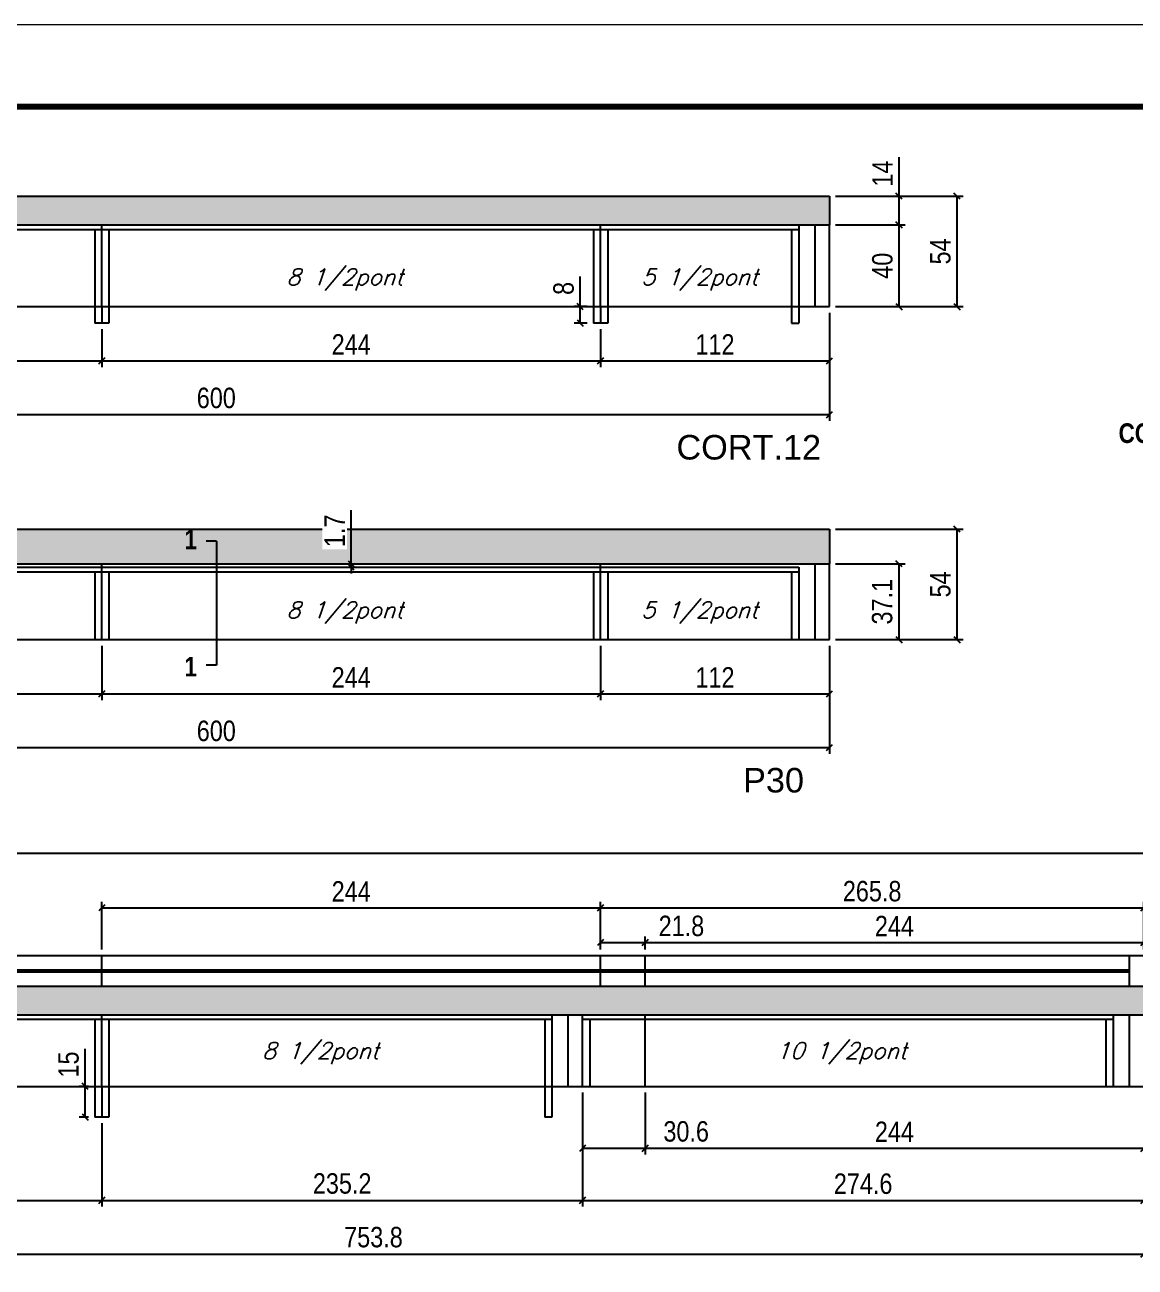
# Model space of a CAD drawing. Extents: x 0 to 6325, y 5574 to 19307.
# Drawn here: x 2247 to 2790, y 16354 to 16961 of the extents above; entities that cross this region are included whole.
import ezdxf

# ---------------------------------------------------------------- set-up
doc = ezdxf.new("R2010")
doc.units = 0
doc.linetypes.add('DASHED', pattern=[0.75, 0.5, -0.25])
for name, color, linetype in [('1', 1, 'Continuous'), ('5', 5, 'Continuous'), ('COTA', 241, 'Continuous'), ('detalhes', 4, 'Continuous'), ('NOMENCLATURA', 7, 'Continuous'), ('Painéis', 200, 'Continuous'), ('SARR_2.2x7', 40, 'Continuous'), ('SARR_3.5x7', 81, 'Continuous'), ('texto', 7, 'Continuous')]:
    doc.layers.add(name, color=color, linetype=linetype)
doc.layers.add('Folhas', color=255, linetype='Continuous', lineweight=9)
doc.layers.add('SARRAFO DE PRESSAO', color=251, linetype='DASHED', lineweight=9)
doc.styles.add('COTA TECNICA', font='techl___.ttf', dxfattribs={"height": 10})
doc.styles.add('Romans', font='romans.shx')
doc.styles.get("Standard").update_dxf_attribs({"font": 'arial.ttf'})
doc.styles.add('TECNICA', font='techb___.ttf', dxfattribs={"height": 10})
doc.dimstyles.new('PAINEL', dxfattribs={"dimtxt": 10, "dimasz": 3, "dimexe": 3, "dimexo": 3, "dimgap": 3, "dimtad": 1, "dimdec": 1, "dimzin": 12, "dimdsep": 46, "dimtxsty": 'COTA TECNICA', "dimblk1": 'OBLIQUE', "dimblk2": 'OBLIQUE', "dimsah": 1, "dimcen": 0.9, "dimclrd": 4, "dimclre": 4, "dimclrt": 240, "dimadec": 1, "dimazin": 3, "dimtfac": 1, "dimtdec": 1, "dimtmove": 0, "dimatfit": 3, "dimfxl": 1, "dimtolj": 1, "dimtzin": 12, "dimarcsym": 0})

# ---------------------------------------------------------------- blocks, each defined once
blk = doc.blocks.new('9999999999')
at = {"layer": 'Folhas'}
blk.add_lwpolyline([(98138.98, 34190.21), (99623.98, 34190.21), (99623.98, 35240.21), (98138.98, 35240.21)], close=True, dxfattribs=at)
at = {"layer": 'Folhas', "color": 30, "const_width": 3}
blk.add_lwpolyline([(98213.98, 34230.21), (99583.98, 34230.21), (99583.98, 35200.21), (98213.98, 35200.21)], close=True, dxfattribs=at)
blk = doc.blocks.new('_Oblique')
at = {"layer": '1', "color": 0, "lineweight": -2}
blk.add_line((-0.5, -0.5), (0.5, 0.5), dxfattribs=at)
blk = doc.blocks.new('*D3707')
at = {"layer": 'COTA', "color": 4, "linetype": 'ByBlock', "lineweight": -2, "transparency": 16777216}
for p, q in [((2040.49, 16820.6), (2040.49, 16794.06)), ((2284.49, 16812.6), (2284.49, 16794.06)), ((2040.49, 16797.06), (2284.49, 16797.06))]:
    blk.add_line(p, q, dxfattribs=at)
at = {"layer": 'Defpoints', "color": 0, "linetype": 'ByBlock', "transparency": 16777216}
for p in [(2040.49, 16823.6), (2284.49, 16815.6), (2284.49, 16797.06)]:
    blk.add_point(p, dxfattribs=at)
at = {"layer": 'COTA', "color": 4, "linetype": 'ByBlock', "lineweight": -2, "transparency": 16777216, "xscale": 3, "yscale": 3, "zscale": 3, "rotation": 180}
blk.add_blockref('_Oblique', (2040.49, 16797.06), dxfattribs=at)
at = {"layer": 'COTA', "color": 4, "linetype": 'ByBlock', "lineweight": -2, "transparency": 16777216, "xscale": 3, "yscale": 3, "zscale": 3}
blk.add_blockref('_Oblique', (2284.49, 16797.06), dxfattribs=at)
at = {"layer": 'COTA', "color": 240, "linetype": 'ByBlock', "transparency": 16777216, "insert": (2162.49, 16805.13), "char_height": 10, "attachment_point": 5, "style": 'COTA TECNICA'}
blk.add_mtext('\\A1;244', dxfattribs=at)
blk = doc.blocks.new('*D3708')
at = {"layer": 'COTA', "color": 4, "linetype": 'ByBlock', "lineweight": -2, "transparency": 16777216}
for p, q in [((2284.49, 16812.6), (2284.49, 16794.06)), ((2528.49, 16812.6), (2528.49, 16794.06)), ((2284.49, 16797.06), (2528.49, 16797.06))]:
    blk.add_line(p, q, dxfattribs=at)
at = {"layer": 'Defpoints', "color": 0, "linetype": 'ByBlock', "transparency": 16777216}
for p in [(2284.49, 16815.6), (2528.49, 16815.6), (2528.49, 16797.06)]:
    blk.add_point(p, dxfattribs=at)
at = {"layer": 'COTA', "color": 4, "linetype": 'ByBlock', "lineweight": -2, "transparency": 16777216, "xscale": 3, "yscale": 3, "zscale": 3, "rotation": 180}
blk.add_blockref('_Oblique', (2284.49, 16797.06), dxfattribs=at)
at = {"layer": 'COTA', "color": 4, "linetype": 'ByBlock', "lineweight": -2, "transparency": 16777216, "xscale": 3, "yscale": 3, "zscale": 3}
blk.add_blockref('_Oblique', (2528.49, 16797.06), dxfattribs=at)
at = {"layer": 'COTA', "color": 240, "linetype": 'ByBlock', "transparency": 16777216, "insert": (2406.49, 16805.13), "char_height": 10, "width": 210.731, "attachment_point": 5, "style": 'COTA TECNICA'}
blk.add_mtext('\\A1;244', dxfattribs=at)
blk = doc.blocks.new('*D3709')
at = {"layer": 'COTA', "color": 4, "linetype": 'ByBlock', "lineweight": -2, "transparency": 16777216}
for p, q in [((2040.49, 16820.6), (2040.49, 16767.8)), ((2640.49, 16820.6), (2640.49, 16767.8)), ((2040.49, 16770.8), (2640.49, 16770.8))]:
    blk.add_line(p, q, dxfattribs=at)
at = {"layer": 'Defpoints', "color": 0, "linetype": 'ByBlock', "transparency": 16777216}
for p in [(2040.49, 16823.6), (2640.49, 16823.6), (2640.49, 16770.8)]:
    blk.add_point(p, dxfattribs=at)
at = {"layer": 'COTA', "color": 4, "linetype": 'ByBlock', "lineweight": -2, "transparency": 16777216, "xscale": 3, "yscale": 3, "zscale": 3, "rotation": 180}
blk.add_blockref('_Oblique', (2040.49, 16770.8), dxfattribs=at)
at = {"layer": 'COTA', "color": 4, "linetype": 'ByBlock', "lineweight": -2, "transparency": 16777216, "xscale": 3, "yscale": 3, "zscale": 3}
blk.add_blockref('_Oblique', (2640.49, 16770.8), dxfattribs=at)
at = {"layer": 'COTA', "color": 240, "linetype": 'ByBlock', "transparency": 16777216, "insert": (2340.49, 16778.9), "char_height": 10, "attachment_point": 5, "style": 'COTA TECNICA'}
blk.add_mtext('\\A1;600', dxfattribs=at)
blk = doc.blocks.new('*D3710')
at = {"layer": 'COTA', "color": 4, "lineweight": -2, "transparency": 16777216}
for p, q in [((2640.49, 16820.6), (2640.49, 16794.06)), ((2528.49, 16812.6), (2528.49, 16794.06)), ((2528.49, 16797.06), (2640.49, 16797.06))]:
    blk.add_line(p, q, dxfattribs=at)
at = {"layer": 'Defpoints', "color": 0, "transparency": 16777216}
for p in [(2640.49, 16823.6), (2528.49, 16815.6), (2640.49, 16797.06)]:
    blk.add_point(p, dxfattribs=at)
at = {"layer": 'COTA', "color": 4, "lineweight": -2, "transparency": 16777216, "xscale": 3, "yscale": 3, "zscale": 3, "rotation": 180}
blk.add_blockref('_Oblique', (2528.49, 16797.06), dxfattribs=at)
at = {"layer": 'COTA', "color": 4, "lineweight": -2, "transparency": 16777216, "xscale": 3, "yscale": 3, "zscale": 3}
blk.add_blockref('_Oblique', (2640.49, 16797.06), dxfattribs=at)
at = {"layer": 'COTA', "color": 240, "transparency": 16777216, "insert": (2584.49, 16805.12), "char_height": 10, "attachment_point": 5, "style": 'COTA TECNICA'}
blk.add_mtext('\\A1;112', dxfattribs=at)
blk = doc.blocks.new('*D3711')
at = {"layer": 'COTA', "color": 4, "lineweight": -2, "transparency": 16777216}
for p, q in [((2643.49, 16863.6), (2677.54, 16863.6)), ((2674.54, 16823.6), (2674.54, 16863.6)), ((2643.49, 16823.6), (2677.54, 16823.6))]:
    blk.add_line(p, q, dxfattribs=at)
at = {"layer": 'Defpoints', "color": 0, "transparency": 16777216}
for p in [(2640.49, 16863.6), (2674.54, 16863.6), (2640.49, 16823.6)]:
    blk.add_point(p, dxfattribs=at)
at = {"layer": 'COTA', "color": 4, "lineweight": -2, "transparency": 16777216, "xscale": 3, "yscale": 3, "zscale": 3}
for p, rotation in [((2674.54, 16863.6), 90), ((2674.54, 16823.6), 270)]:
    blk.add_blockref('_Oblique', p, dxfattribs=dict(at, rotation=rotation))
at = {"layer": 'COTA', "color": 240, "transparency": 16777216, "insert": (2666.44, 16843.6), "char_height": 10, "attachment_point": 5, "rotation": 90, "style": 'COTA TECNICA'}
blk.add_mtext('\\A1;40', dxfattribs=at)
blk = doc.blocks.new('*D3712')
at = {"layer": 'COTA', "color": 4, "lineweight": -2, "transparency": 16777216}
for p, q in [((2674.54, 16877.6), (2674.54, 16896.71)), ((2643.49, 16877.6), (2677.54, 16877.6)), ((2674.54, 16863.6), (2674.54, 16877.6)), ((2643.49, 16863.6), (2677.54, 16863.6))]:
    blk.add_line(p, q, dxfattribs=at)
at = {"layer": 'Defpoints', "color": 0, "transparency": 16777216}
for p in [(2640.49, 16877.6), (2674.54, 16877.6), (2640.49, 16863.6)]:
    blk.add_point(p, dxfattribs=at)
at = {"layer": 'COTA', "color": 4, "lineweight": -2, "transparency": 16777216, "xscale": 3, "yscale": 3, "zscale": 3}
for p, rotation in [((2674.54, 16877.6), 90), ((2674.54, 16863.6), 270)]:
    blk.add_blockref('_Oblique', p, dxfattribs=dict(at, rotation=rotation))
at = {"layer": 'COTA', "color": 240, "transparency": 16777216, "insert": (2666.47, 16888.66), "char_height": 10, "attachment_point": 5, "rotation": 90, "style": 'COTA TECNICA'}
blk.add_mtext('\\A1;14', dxfattribs=at)
blk = doc.blocks.new('*D3068')
at = {"layer": 'COTA', "color": 4, "lineweight": -2, "transparency": 16777216}
for p, q in [((2643.49, 16877.6), (2705.92, 16877.6)), ((2702.92, 16823.6), (2702.92, 16877.6)), ((2643.49, 16823.6), (2705.92, 16823.6))]:
    blk.add_line(p, q, dxfattribs=at)
at = {"layer": 'Defpoints', "color": 0, "transparency": 16777216}
for p in [(2640.49, 16877.6), (2702.92, 16877.6), (2640.49, 16823.6)]:
    blk.add_point(p, dxfattribs=at)
at = {"layer": 'COTA', "color": 4, "lineweight": -2, "transparency": 16777216, "xscale": 3, "yscale": 3, "zscale": 3}
for p, rotation in [((2702.92, 16877.6), 90), ((2702.92, 16823.6), 270)]:
    blk.add_blockref('_Oblique', p, dxfattribs=dict(at, rotation=rotation))
at = {"layer": 'COTA', "color": 240, "transparency": 16777216, "insert": (2694.81, 16850.6), "char_height": 10, "attachment_point": 5, "rotation": 90, "style": 'COTA TECNICA'}
blk.add_mtext('\\A1;54', dxfattribs=at)
blk = doc.blocks.new('*D3069')
at = {"layer": 'COTA', "color": 4, "lineweight": -2, "transparency": 16777216}
for p, q in [((2518.53, 16823.6), (2518.53, 16838.42)), ((2521.99, 16823.6), (2515.53, 16823.6)), ((2518.53, 16815.6), (2518.53, 16823.6)), ((2521.99, 16815.6), (2515.53, 16815.6))]:
    blk.add_line(p, q, dxfattribs=at)
at = {"layer": 'Defpoints', "color": 0, "transparency": 16777216}
for p in [(2518.53, 16823.6), (2524.99, 16823.6), (2524.99, 16815.6)]:
    blk.add_point(p, dxfattribs=at)
at = {"layer": 'COTA', "color": 4, "lineweight": -2, "transparency": 16777216, "xscale": 3, "yscale": 3, "zscale": 3}
for p, rotation in [((2518.53, 16823.6), 90), ((2518.53, 16815.6), 270)]:
    blk.add_blockref('_Oblique', p, dxfattribs=dict(at, rotation=rotation))
at = {"layer": 'COTA', "color": 240, "transparency": 16777216, "insert": (2510.44, 16832.51), "char_height": 10, "attachment_point": 5, "rotation": 90, "style": 'COTA TECNICA'}
blk.add_mtext('\\A1;8', dxfattribs=at)
blk = doc.blocks.new('*D3070')
at = {"layer": 'COTA', "color": 4, "linetype": 'ByBlock', "lineweight": -2, "transparency": 16777216}
for p, q in [((2040.49, 16657.75), (2040.49, 16631.21)), ((2284.49, 16657.75), (2284.49, 16631.21)), ((2040.49, 16634.21), (2284.49, 16634.21))]:
    blk.add_line(p, q, dxfattribs=at)
at = {"layer": 'Defpoints', "color": 0, "linetype": 'ByBlock', "transparency": 16777216}
for p in [(2040.49, 16660.75), (2284.49, 16660.75), (2284.49, 16634.21)]:
    blk.add_point(p, dxfattribs=at)
at = {"layer": 'COTA', "color": 4, "linetype": 'ByBlock', "lineweight": -2, "transparency": 16777216, "xscale": 3, "yscale": 3, "zscale": 3, "rotation": 180}
blk.add_blockref('_Oblique', (2040.49, 16634.21), dxfattribs=at)
at = {"layer": 'COTA', "color": 4, "linetype": 'ByBlock', "lineweight": -2, "transparency": 16777216, "xscale": 3, "yscale": 3, "zscale": 3}
blk.add_blockref('_Oblique', (2284.49, 16634.21), dxfattribs=at)
at = {"layer": 'COTA', "color": 240, "linetype": 'ByBlock', "transparency": 16777216, "insert": (2162.49, 16642.28), "char_height": 10, "attachment_point": 5, "style": 'COTA TECNICA'}
blk.add_mtext('\\A1;244', dxfattribs=at)
blk = doc.blocks.new('*D3071')
at = {"layer": 'COTA', "color": 4, "linetype": 'ByBlock', "lineweight": -2, "transparency": 16777216}
for p, q in [((2284.49, 16657.75), (2284.49, 16631.21)), ((2528.49, 16657.75), (2528.49, 16631.21)), ((2284.49, 16634.21), (2528.49, 16634.21))]:
    blk.add_line(p, q, dxfattribs=at)
at = {"layer": 'Defpoints', "color": 0, "linetype": 'ByBlock', "transparency": 16777216}
for p in [(2284.49, 16660.75), (2528.49, 16660.75), (2528.49, 16634.21)]:
    blk.add_point(p, dxfattribs=at)
at = {"layer": 'COTA', "color": 4, "linetype": 'ByBlock', "lineweight": -2, "transparency": 16777216, "xscale": 3, "yscale": 3, "zscale": 3, "rotation": 180}
blk.add_blockref('_Oblique', (2284.49, 16634.21), dxfattribs=at)
at = {"layer": 'COTA', "color": 4, "linetype": 'ByBlock', "lineweight": -2, "transparency": 16777216, "xscale": 3, "yscale": 3, "zscale": 3}
blk.add_blockref('_Oblique', (2528.49, 16634.21), dxfattribs=at)
at = {"layer": 'COTA', "color": 240, "linetype": 'ByBlock', "transparency": 16777216, "insert": (2406.49, 16642.28), "char_height": 10, "width": 210.731, "attachment_point": 5, "style": 'COTA TECNICA'}
blk.add_mtext('\\A1;244', dxfattribs=at)
blk = doc.blocks.new('*D3072')
at = {"layer": 'COTA', "color": 4, "linetype": 'ByBlock', "lineweight": -2, "transparency": 16777216}
for p, q in [((2040.49, 16657.75), (2040.49, 16604.95)), ((2640.49, 16657.75), (2640.49, 16604.95)), ((2040.49, 16607.95), (2640.49, 16607.95))]:
    blk.add_line(p, q, dxfattribs=at)
at = {"layer": 'Defpoints', "color": 0, "linetype": 'ByBlock', "transparency": 16777216}
for p in [(2040.49, 16660.75), (2640.49, 16660.75), (2640.49, 16607.95)]:
    blk.add_point(p, dxfattribs=at)
at = {"layer": 'COTA', "color": 4, "linetype": 'ByBlock', "lineweight": -2, "transparency": 16777216, "xscale": 3, "yscale": 3, "zscale": 3, "rotation": 180}
blk.add_blockref('_Oblique', (2040.49, 16607.95), dxfattribs=at)
at = {"layer": 'COTA', "color": 4, "linetype": 'ByBlock', "lineweight": -2, "transparency": 16777216, "xscale": 3, "yscale": 3, "zscale": 3}
blk.add_blockref('_Oblique', (2640.49, 16607.95), dxfattribs=at)
at = {"layer": 'COTA', "color": 240, "linetype": 'ByBlock', "transparency": 16777216, "insert": (2340.49, 16616.05), "char_height": 10, "attachment_point": 5, "style": 'COTA TECNICA'}
blk.add_mtext('\\A1;600', dxfattribs=at)
blk = doc.blocks.new('*D3073')
at = {"layer": 'COTA', "color": 4, "lineweight": -2, "transparency": 16777216}
for p, q in [((2528.49, 16657.75), (2528.49, 16631.21)), ((2640.49, 16657.75), (2640.49, 16631.21)), ((2528.49, 16634.21), (2640.49, 16634.21))]:
    blk.add_line(p, q, dxfattribs=at)
at = {"layer": 'Defpoints', "color": 0, "transparency": 16777216}
for p in [(2528.49, 16660.75), (2640.49, 16660.75), (2640.49, 16634.21)]:
    blk.add_point(p, dxfattribs=at)
at = {"layer": 'COTA', "color": 4, "lineweight": -2, "transparency": 16777216, "xscale": 3, "yscale": 3, "zscale": 3, "rotation": 180}
blk.add_blockref('_Oblique', (2528.49, 16634.21), dxfattribs=at)
at = {"layer": 'COTA', "color": 4, "lineweight": -2, "transparency": 16777216, "xscale": 3, "yscale": 3, "zscale": 3}
blk.add_blockref('_Oblique', (2640.49, 16634.21), dxfattribs=at)
at = {"layer": 'COTA', "color": 240, "transparency": 16777216, "insert": (2584.49, 16642.27), "char_height": 10, "attachment_point": 5, "style": 'COTA TECNICA'}
blk.add_mtext('\\A1;112', dxfattribs=at)
blk = doc.blocks.new('*D3074')
at = {"layer": 'COTA', "color": 4, "lineweight": -2, "transparency": 16777216}
for p, q in [((2643.49, 16697.85), (2677.54, 16697.85)), ((2674.54, 16660.75), (2674.54, 16697.85)), ((2643.49, 16660.75), (2677.54, 16660.75))]:
    blk.add_line(p, q, dxfattribs=at)
at = {"layer": 'Defpoints', "color": 0, "transparency": 16777216}
for p in [(2640.49, 16697.85), (2674.54, 16697.85), (2640.49, 16660.75)]:
    blk.add_point(p, dxfattribs=at)
at = {"layer": 'COTA', "color": 4, "lineweight": -2, "transparency": 16777216, "xscale": 3, "yscale": 3, "zscale": 3}
for p, rotation in [((2674.54, 16697.85), 90), ((2674.54, 16660.75), 270)]:
    blk.add_blockref('_Oblique', p, dxfattribs=dict(at, rotation=rotation))
at = {"layer": 'COTA', "color": 240, "transparency": 16777216, "insert": (2666.32, 16679.3), "char_height": 10, "attachment_point": 5, "rotation": 90, "style": 'COTA TECNICA'}
blk.add_mtext('\\A1;37.1', dxfattribs=at)
blk = doc.blocks.new('*D3075')
at = {"layer": 'COTA', "color": 4, "lineweight": -2, "transparency": 16777216}
for p, q in [((2643.49, 16714.75), (2705.92, 16714.75)), ((2702.92, 16660.75), (2702.92, 16714.75)), ((2643.49, 16660.75), (2705.92, 16660.75))]:
    blk.add_line(p, q, dxfattribs=at)
at = {"layer": 'Defpoints', "color": 0, "transparency": 16777216}
for p in [(2640.49, 16714.75), (2702.92, 16714.75), (2640.49, 16660.75)]:
    blk.add_point(p, dxfattribs=at)
at = {"layer": 'COTA', "color": 4, "lineweight": -2, "transparency": 16777216, "xscale": 3, "yscale": 3, "zscale": 3}
for p, rotation in [((2702.92, 16714.75), 90), ((2702.92, 16660.75), 270)]:
    blk.add_blockref('_Oblique', p, dxfattribs=dict(at, rotation=rotation))
at = {"layer": 'COTA', "color": 240, "transparency": 16777216, "insert": (2694.81, 16687.75), "char_height": 10, "attachment_point": 5, "rotation": 90, "style": 'COTA TECNICA'}
blk.add_mtext('\\A1;54', dxfattribs=at)
blk = doc.blocks.new('*D4237')
at = {"layer": 'COTA', "color": 4, "lineweight": -2, "transparency": 16777216}
for p, q in [((2406.49, 16697.85), (2406.49, 16724.04)), ((2406.49, 16696.15), (2406.49, 16697.85)), ((2406.49, 16696.15), (2406.49, 16693.15))]:
    blk.add_line(p, q, dxfattribs=at)
at = {"layer": 'Defpoints', "color": 0, "transparency": 16777216}
for p in [(2406.49, 16697.85), (2406.49, 16697.85), (2406.49, 16696.15)]:
    blk.add_point(p, dxfattribs=at)
at = {"layer": 'COTA', "color": 4, "lineweight": -2, "transparency": 16777216, "xscale": 3, "yscale": 3, "zscale": 3}
for p, rotation in [((2406.49, 16697.85), 270), ((2406.49, 16696.15), 90)]:
    blk.add_blockref('_Oblique', p, dxfattribs=dict(at, rotation=rotation))
at = {"layer": 'COTA', "color": 240, "transparency": 16777216, "insert": (2398.42, 16713.95), "char_height": 10, "attachment_point": 5, "rotation": 90, "style": 'COTA TECNICA', "bg_fill": 3, "box_fill_scale": 1.1, "bg_fill_color": 256, "bg_fill_true_color": 13158600, "bg_fill_transparency": 0}
blk.add_mtext('\\A1;1.7', dxfattribs=at)
blk = doc.blocks.new('*D3066')
at = {"layer": 'COTA', "color": 4, "linetype": 'ByBlock', "lineweight": -2, "transparency": 16777216}
for p, q in [((2040.49, 16439.25), (2040.49, 16383.49)), ((2284.49, 16424.25), (2284.49, 16383.49)), ((2040.49, 16386.49), (2284.49, 16386.49))]:
    blk.add_line(p, q, dxfattribs=at)
at = {"layer": 'Defpoints', "color": 0, "linetype": 'ByBlock', "transparency": 16777216}
for p in [(2040.49, 16442.25), (2284.49, 16427.25), (2284.49, 16386.49)]:
    blk.add_point(p, dxfattribs=at)
at = {"layer": 'COTA', "color": 4, "linetype": 'ByBlock', "lineweight": -2, "transparency": 16777216, "xscale": 3, "yscale": 3, "zscale": 3, "rotation": 180}
blk.add_blockref('_Oblique', (2040.49, 16386.49), dxfattribs=at)
at = {"layer": 'COTA', "color": 4, "linetype": 'ByBlock', "lineweight": -2, "transparency": 16777216, "xscale": 3, "yscale": 3, "zscale": 3}
blk.add_blockref('_Oblique', (2284.49, 16386.49), dxfattribs=at)
at = {"layer": 'COTA', "color": 240, "linetype": 'ByBlock', "transparency": 16777216, "insert": (2162.49, 16394.56), "char_height": 10, "attachment_point": 5, "style": 'COTA TECNICA'}
blk.add_mtext('\\A1;244', dxfattribs=at)
blk = doc.blocks.new('*D3067')
at = {"layer": 'COTA', "color": 4, "linetype": 'ByBlock', "lineweight": -2, "transparency": 16777216}
for p, q in [((2519.69, 16439.25), (2519.69, 16383.49)), ((2284.49, 16424.25), (2284.49, 16383.49)), ((2284.49, 16386.49), (2519.69, 16386.49))]:
    blk.add_line(p, q, dxfattribs=at)
at = {"layer": 'Defpoints', "color": 0, "linetype": 'ByBlock', "transparency": 16777216}
for p in [(2519.69, 16442.25), (2284.49, 16427.25), (2519.69, 16386.49)]:
    blk.add_point(p, dxfattribs=at)
at = {"layer": 'COTA', "color": 4, "linetype": 'ByBlock', "lineweight": -2, "transparency": 16777216, "xscale": 3, "yscale": 3, "zscale": 3, "rotation": 180}
blk.add_blockref('_Oblique', (2284.49, 16386.49), dxfattribs=at)
at = {"layer": 'COTA', "color": 4, "linetype": 'ByBlock', "lineweight": -2, "transparency": 16777216, "xscale": 3, "yscale": 3, "zscale": 3}
blk.add_blockref('_Oblique', (2519.69, 16386.49), dxfattribs=at)
at = {"layer": 'COTA', "color": 240, "linetype": 'ByBlock', "transparency": 16777216, "insert": (2402.09, 16394.71), "char_height": 10, "width": 210.731, "attachment_point": 5, "style": 'COTA TECNICA'}
blk.add_mtext('\\A1;235.2', dxfattribs=at)
blk = doc.blocks.new('*D4239')
at = {"layer": 'COTA', "color": 4, "linetype": 'ByBlock', "lineweight": -2, "transparency": 16777216}
for p, q in [((2040.49, 16439.25), (2040.49, 16357.23)), ((2794.29, 16439.25), (2794.29, 16357.23)), ((2040.49, 16360.23), (2794.29, 16360.23))]:
    blk.add_line(p, q, dxfattribs=at)
at = {"layer": 'Defpoints', "color": 0, "linetype": 'ByBlock', "transparency": 16777216}
for p in [(2040.49, 16442.25), (2794.29, 16442.25), (2794.29, 16360.23)]:
    blk.add_point(p, dxfattribs=at)
at = {"layer": 'COTA', "color": 4, "linetype": 'ByBlock', "lineweight": -2, "transparency": 16777216, "xscale": 3, "yscale": 3, "zscale": 3, "rotation": 180}
blk.add_blockref('_Oblique', (2040.49, 16360.23), dxfattribs=at)
at = {"layer": 'COTA', "color": 4, "linetype": 'ByBlock', "lineweight": -2, "transparency": 16777216, "xscale": 3, "yscale": 3, "zscale": 3}
blk.add_blockref('_Oblique', (2794.29, 16360.23), dxfattribs=at)
at = {"layer": 'COTA', "color": 240, "linetype": 'ByBlock', "transparency": 16777216, "insert": (2417.39, 16368.47), "char_height": 10, "attachment_point": 5, "style": 'COTA TECNICA'}
blk.add_mtext('\\A1;753.8', dxfattribs=at)
blk = doc.blocks.new('*D4233')
at = {"layer": 'COTA', "color": 4, "lineweight": -2, "transparency": 16777216}
for p, q in [((2519.69, 16439.25), (2519.69, 16383.49)), ((2794.29, 16439.25), (2794.29, 16383.49)), ((2519.69, 16386.49), (2794.29, 16386.49))]:
    blk.add_line(p, q, dxfattribs=at)
at = {"layer": 'Defpoints', "color": 0, "transparency": 16777216}
for p in [(2519.69, 16442.25), (2794.29, 16442.25), (2794.29, 16386.49)]:
    blk.add_point(p, dxfattribs=at)
at = {"layer": 'COTA', "color": 4, "lineweight": -2, "transparency": 16777216, "xscale": 3, "yscale": 3, "zscale": 3, "rotation": 180}
blk.add_blockref('_Oblique', (2519.69, 16386.49), dxfattribs=at)
at = {"layer": 'COTA', "color": 4, "lineweight": -2, "transparency": 16777216, "xscale": 3, "yscale": 3, "zscale": 3}
blk.add_blockref('_Oblique', (2794.29, 16386.49), dxfattribs=at)
at = {"layer": 'COTA', "color": 240, "transparency": 16777216, "insert": (2656.99, 16394.59), "char_height": 10, "attachment_point": 5, "style": 'COTA TECNICA'}
blk.add_mtext('\\A1;274.6', dxfattribs=at)
blk = doc.blocks.new('*D4234')
at = {"layer": 'COTA', "color": 4, "lineweight": -2, "transparency": 16777216}
for p, q in [((2519.69, 16439.25), (2519.69, 16408.95)), ((2550.29, 16439.25), (2550.29, 16408.95)), ((2519.69, 16411.95), (2550.29, 16411.95)), ((2550.29, 16411.95), (2587.52, 16411.95))]:
    blk.add_line(p, q, dxfattribs=at)
at = {"layer": 'Defpoints', "color": 0, "transparency": 16777216}
for p in [(2519.69, 16442.25), (2550.29, 16442.25), (2550.29, 16411.95)]:
    blk.add_point(p, dxfattribs=at)
at = {"layer": 'COTA', "color": 4, "lineweight": -2, "transparency": 16777216, "xscale": 3, "yscale": 3, "zscale": 3, "rotation": 180}
blk.add_blockref('_Oblique', (2519.69, 16411.95), dxfattribs=at)
at = {"layer": 'COTA', "color": 4, "lineweight": -2, "transparency": 16777216, "xscale": 3, "yscale": 3, "zscale": 3}
blk.add_blockref('_Oblique', (2550.29, 16411.95), dxfattribs=at)
at = {"layer": 'COTA', "color": 240, "transparency": 16777216, "insert": (2570.4, 16420.17), "char_height": 10, "attachment_point": 5, "style": 'COTA TECNICA'}
blk.add_mtext('\\A1;30.6', dxfattribs=at)
blk = doc.blocks.new('*D4235')
at = {"layer": 'COTA', "color": 4, "lineweight": -2, "transparency": 16777216}
for p, q in [((2550.29, 16439.25), (2550.29, 16408.95)), ((2794.29, 16439.25), (2794.29, 16408.95)), ((2550.29, 16411.95), (2794.29, 16411.95))]:
    blk.add_line(p, q, dxfattribs=at)
at = {"layer": 'Defpoints', "color": 0, "transparency": 16777216}
for p in [(2550.29, 16442.25), (2794.29, 16442.25), (2794.29, 16411.95)]:
    blk.add_point(p, dxfattribs=at)
at = {"layer": 'COTA', "color": 4, "lineweight": -2, "transparency": 16777216, "xscale": 3, "yscale": 3, "zscale": 3, "rotation": 180}
blk.add_blockref('_Oblique', (2550.29, 16411.95), dxfattribs=at)
at = {"layer": 'COTA', "color": 4, "lineweight": -2, "transparency": 16777216, "xscale": 3, "yscale": 3, "zscale": 3}
blk.add_blockref('_Oblique', (2794.29, 16411.95), dxfattribs=at)
at = {"layer": 'COTA', "color": 240, "transparency": 16777216, "insert": (2672.29, 16420.03), "char_height": 10, "attachment_point": 5, "style": 'COTA TECNICA'}
blk.add_mtext('\\A1;244', dxfattribs=at)
blk = doc.blocks.new('*D4240')
at = {"layer": 'COTA', "color": 4, "lineweight": -2, "transparency": 16777216}
for p, q in [((2284.49, 16509.25), (2284.49, 16532.53)), ((2528.49, 16509.25), (2528.49, 16532.53)), ((2284.49, 16529.53), (2528.49, 16529.53))]:
    blk.add_line(p, q, dxfattribs=at)
at = {"layer": 'Defpoints', "color": 0, "transparency": 16777216}
for p in [(2528.49, 16529.53), (2284.49, 16506.25), (2528.49, 16506.25)]:
    blk.add_point(p, dxfattribs=at)
at = {"layer": 'COTA', "color": 4, "lineweight": -2, "transparency": 16777216, "xscale": 3, "yscale": 3, "zscale": 3, "rotation": 180}
blk.add_blockref('_Oblique', (2284.49, 16529.53), dxfattribs=at)
at = {"layer": 'COTA', "color": 4, "lineweight": -2, "transparency": 16777216, "xscale": 3, "yscale": 3, "zscale": 3}
blk.add_blockref('_Oblique', (2528.49, 16529.53), dxfattribs=at)
at = {"layer": 'COTA', "color": 240, "transparency": 16777216, "insert": (2406.49, 16537.6), "char_height": 10, "attachment_point": 5, "style": 'COTA TECNICA'}
blk.add_mtext('\\A1;244', dxfattribs=at)
blk = doc.blocks.new('*D4241')
at = {"layer": 'COTA', "color": 4, "lineweight": -2, "transparency": 16777216}
for p, q in [((2528.49, 16509.25), (2528.49, 16532.53)), ((2794.29, 16509.25), (2794.29, 16532.53)), ((2528.49, 16529.53), (2794.29, 16529.53))]:
    blk.add_line(p, q, dxfattribs=at)
at = {"layer": 'Defpoints', "color": 0, "transparency": 16777216}
for p in [(2794.29, 16529.53), (2528.49, 16506.25), (2794.29, 16506.25)]:
    blk.add_point(p, dxfattribs=at)
at = {"layer": 'COTA', "color": 4, "lineweight": -2, "transparency": 16777216, "xscale": 3, "yscale": 3, "zscale": 3, "rotation": 180}
blk.add_blockref('_Oblique', (2528.49, 16529.53), dxfattribs=at)
at = {"layer": 'COTA', "color": 4, "lineweight": -2, "transparency": 16777216, "xscale": 3, "yscale": 3, "zscale": 3}
blk.add_blockref('_Oblique', (2794.29, 16529.53), dxfattribs=at)
at = {"layer": 'COTA', "color": 240, "transparency": 16777216, "insert": (2661.39, 16537.66), "char_height": 10, "attachment_point": 5, "style": 'COTA TECNICA'}
blk.add_mtext('\\A1;265.8', dxfattribs=at)
blk = doc.blocks.new('*D4242')
at = {"layer": 'COTA', "color": 4, "lineweight": -2, "transparency": 16777216}
for p, q in [((2528.49, 16509.25), (2528.49, 16515.57)), ((2550.29, 16509.25), (2550.29, 16515.57)), ((2528.49, 16512.57), (2550.29, 16512.57)), ((2550.29, 16512.57), (2582.86, 16512.57))]:
    blk.add_line(p, q, dxfattribs=at)
at = {"layer": 'Defpoints', "color": 0, "transparency": 16777216}
for p in [(2550.29, 16512.57), (2528.49, 16506.25), (2550.29, 16506.25)]:
    blk.add_point(p, dxfattribs=at)
at = {"layer": 'COTA', "color": 4, "lineweight": -2, "transparency": 16777216, "xscale": 3, "yscale": 3, "zscale": 3, "rotation": 180}
blk.add_blockref('_Oblique', (2528.49, 16512.57), dxfattribs=at)
at = {"layer": 'COTA', "color": 4, "lineweight": -2, "transparency": 16777216, "xscale": 3, "yscale": 3, "zscale": 3}
blk.add_blockref('_Oblique', (2550.29, 16512.57), dxfattribs=at)
at = {"layer": 'COTA', "color": 240, "transparency": 16777216, "insert": (2568.07, 16520.67), "char_height": 10, "attachment_point": 5, "style": 'COTA TECNICA'}
blk.add_mtext('\\A1;21.8', dxfattribs=at)
blk = doc.blocks.new('*D4243')
at = {"layer": 'COTA', "color": 4, "lineweight": -2, "transparency": 16777216}
for p, q in [((2550.29, 16509.25), (2550.29, 16515.57)), ((2794.29, 16509.25), (2794.29, 16515.57)), ((2550.29, 16512.57), (2794.29, 16512.57))]:
    blk.add_line(p, q, dxfattribs=at)
at = {"layer": 'Defpoints', "color": 0, "transparency": 16777216}
for p in [(2794.29, 16512.57), (2550.29, 16506.25), (2794.29, 16506.25)]:
    blk.add_point(p, dxfattribs=at)
at = {"layer": 'COTA', "color": 4, "lineweight": -2, "transparency": 16777216, "xscale": 3, "yscale": 3, "zscale": 3, "rotation": 180}
blk.add_blockref('_Oblique', (2550.29, 16512.57), dxfattribs=at)
at = {"layer": 'COTA', "color": 4, "lineweight": -2, "transparency": 16777216, "xscale": 3, "yscale": 3, "zscale": 3}
blk.add_blockref('_Oblique', (2794.29, 16512.57), dxfattribs=at)
at = {"layer": 'COTA', "color": 240, "transparency": 16777216, "insert": (2672.29, 16520.65), "char_height": 10, "attachment_point": 5, "style": 'COTA TECNICA'}
blk.add_mtext('\\A1;244', dxfattribs=at)
blk = doc.blocks.new('*D4558')
at = {"layer": 'COTA', "color": 4, "lineweight": -2, "transparency": 16777216}
for p, q in [((2276.33, 16442.25), (2276.33, 16460.63)), ((2277.99, 16442.25), (2273.33, 16442.25)), ((2276.33, 16427.25), (2276.33, 16442.25)), ((2277.99, 16427.25), (2273.33, 16427.25))]:
    blk.add_line(p, q, dxfattribs=at)
at = {"layer": 'Defpoints', "color": 0, "transparency": 16777216}
for p in [(2276.33, 16442.25), (2280.99, 16442.25), (2280.99, 16427.25)]:
    blk.add_point(p, dxfattribs=at)
at = {"layer": 'COTA', "color": 4, "lineweight": -2, "transparency": 16777216, "xscale": 3, "yscale": 3, "zscale": 3}
for p, rotation in [((2276.33, 16442.25), 90), ((2276.33, 16427.25), 270)]:
    blk.add_blockref('_Oblique', p, dxfattribs=dict(at, rotation=rotation))
at = {"layer": 'COTA', "color": 240, "transparency": 16777216, "insert": (2268.22, 16452.94), "char_height": 10, "attachment_point": 5, "rotation": 90, "style": 'COTA TECNICA'}
blk.add_mtext('\\A1;15', dxfattribs=at)

msp = doc.modelspace()

# ---------------------------------------------------------------- hatches: boundary and pattern name
at = {"layer": 'COTA'}
h = msp.add_hatch(dxfattribs=at)
h.set_pattern_fill('AR-CONC', color=241, scale=0.03)
h.set_pattern_definition([(50, (-1585, 1148.575), (5.4655401, -0.4781726), [0.5715, -6.2865]), (355, (-1585, 1148.575), (-1.0573026, 5.7317054), [0.4572, -5.0292175]), (100.451445, (-1584.5445, 1148.535), (4.4082374, 5.2535326), [0.4857003, -5.3427073]), (46.1842, (-1585, 1150.099), (8.1323712, -1.2612698), [0.85725, -9.42975]), (96.63556, (-1584.322, 1149.994), (7.122124, 7.4227837), [0.7285507, -8.0140682]), (351.18415, (-1585, 1150.099), (7.122124, 7.4227837), [0.685799, -7.543792]), (21, (-1584.238, 1149.718), (4.5484317, -3.067956), [0.5715, -6.2865]), (326, (-1584.238, 1149.718), (1.8540609, 5.525639), [0.4572, -5.0292]), (71.451445, (-1583.859, 1149.4624), (6.4024926, 2.457683), [0.4857003, -5.3426981]), (37.5, (-1585, 1148.5751), (0.0926581, 2.53665117), [0, -4.96824, 0, -5.1054, 0, -5.04825]), (7.5, (-1585, 1148.575), (2.00458988, 3.00541724), [0, -2.91084, 0, -4.85394, 0, -1.92405]), (327.5, (-1586.6993, 1148.5751), (4.06771786, -0.17186232), [0, -1.905, 0, -5.9436, 0, -7.8867]), (317.5, (-1587.4613, 1148.575), (4.44387544, 0.7627947), [0, -2.4765, 0, -3.94716, 0, -5.6007])])
h.paths.add_polyline_path([(2640.49, 16863.6), (2640.49, 16877.6), (2040.49, 16877.6), (2040.49, 16863.6)])
h = msp.add_hatch(dxfattribs=at)
h.set_pattern_fill('AR-CONC', color=241, scale=0.03)
h.set_pattern_definition([(50, (-1585, 983.825), (5.4655401, -0.4781726), [0.5715, -6.2865]), (355, (-1585, 983.825), (-1.0573026, 5.7317054), [0.4572, -5.0292175]), (100.451445, (-1584.5445, 983.7854), (4.4082374, 5.2535326), [0.4857003, -5.3427073]), (46.1842, (-1585, 985.349), (8.1323712, -1.2612698), [0.85725, -9.42975]), (96.63556, (-1584.322, 985.244), (7.122124, 7.4227837), [0.7285507, -8.0140682]), (351.18415, (-1585, 985.349), (7.122124, 7.4227837), [0.685799, -7.543792]), (21, (-1584.238, 984.968), (4.5484317, -3.067956), [0.5715, -6.2865]), (326, (-1584.238, 984.968), (1.8540609, 5.525639), [0.4572, -5.0292]), (71.451445, (-1583.859, 984.7125), (6.4024926, 2.457683), [0.4857003, -5.3426981]), (37.5, (-1585, 983.8252), (0.0926581, 2.53665117), [0, -4.96824, 0, -5.1054, 0, -5.04825]), (7.5, (-1585, 983.8252), (2.00458988, 3.00541724), [0, -2.91084, 0, -4.85394, 0, -1.92405]), (327.5, (-1586.6993, 983.8252), (4.06771786, -0.17186232), [0, -1.905, 0, -5.9436, 0, -7.8867]), (317.5, (-1587.4613, 983.8252), (4.44387544, 0.7627947), [0, -2.4765, 0, -3.94716, 0, -5.6007])])
h.paths.add_polyline_path([(2640.49, 16697.85), (2640.49, 16714.75), (2040.49, 16714.75), (2040.49, 16697.85)])
h = msp.add_hatch(dxfattribs=at)
h.set_pattern_fill('AR-CONC', color=241, scale=0.03)
h.set_pattern_definition([(50, (-1616.669, 775.08), (5.4655401, -0.4781726), [0.5715, -6.2865]), (355, (-1616.669, 775.08), (-1.0573026, 5.7317054), [0.4572, -5.0292175]), (100.451445, (-1616.2135, 775.04), (4.4082374, 5.2535326), [0.4857003, -5.3427073]), (46.1842, (-1616.669, 776.604), (8.1323712, -1.2612698), [0.85725, -9.42975]), (96.63556, (-1615.991, 776.499), (7.122124, 7.4227837), [0.7285507, -8.0140682]), (351.18415, (-1616.669, 776.604), (7.122124, 7.4227837), [0.685799, -7.543792]), (21, (-1615.907, 776.223), (4.5484317, -3.067956), [0.5715, -6.2865]), (326, (-1615.907, 776.223), (1.8540609, 5.525639), [0.4572, -5.0292]), (71.451445, (-1615.528, 775.9673), (6.4024926, 2.457683), [0.4857003, -5.3426981]), (37.5, (-1616.669, 775.08), (0.0926581, 2.53665117), [0, -4.96824, 0, -5.1054, 0, -5.04825]), (7.5, (-1616.669, 775.08), (2.00458988, 3.00541724), [0, -2.91084, 0, -4.85394, 0, -1.92405]), (327.5, (-1618.3682, 775.08), (4.06771786, -0.17186232), [0, -1.905, 0, -5.9436, 0, -7.8867]), (317.5, (-1619.1302, 775.08), (4.44387544, 0.7627947), [0, -2.4765, 0, -3.94716, 0, -5.6007])])
h.paths.add_polyline_path([(2040.49, 16491.25), (2040.49, 16477.25), (2794.29, 16477.25), (2794.29, 16491.25)])

# ---------------------------------------------------------------- linework, layer by layer
for p, q in [((2040.49, 16877.6), (2640.49, 16877.6)), ((2640.49, 16877.6), (2640.49, 16863.6)), ((2284.49, 16823.6), (2284.49, 16815.6)), ((2528.49, 16823.6), (2528.49, 16815.6)), ((2287.99, 16815.6), (2280.99, 16815.6)), ((2531.99, 16815.6), (2524.99, 16815.6)), ((2040.49, 16714.75), (2640.49, 16714.75)), ((2640.49, 16714.75), (2640.49, 16697.85)), ((1660, 16556.3), (3030, 16556.3)), ((2284.49, 16442.25), (2284.49, 16427.25)), ((2287.99, 16427.25), (2280.99, 16427.25)), ((2504.69, 16427.25), (2501.19, 16427.25))]:
    msp.add_line(p, q, dxfattribs=at)
at = {"layer": 'NOMENCLATURA', "linetype": 'Continuous'}
for p, q in [((2340.59, 16708.84), (2335.61, 16708.84)), ((2340.59, 16708.84), (2340.59, 16648.25)), ((2340.59, 16648.25), (2335.61, 16648.25))]:
    msp.add_line(p, q, dxfattribs=at)
at = {"layer": 'Painéis', "linetype": 'ByBlock'}
for p, q in [((2040.49, 16863.6), (2640.49, 16863.6)), ((2284.49, 16823.6), (2284.49, 16863.6)), ((2528.49, 16823.6), (2528.49, 16863.6)), ((2640.49, 16823.6), (2640.49, 16863.6)), ((2040.49, 16823.6), (2640.49, 16823.6)), ((2040.49, 16697.85), (2640.49, 16697.85)), ((2284.49, 16660.75), (2284.49, 16697.85)), ((2528.49, 16660.75), (2528.49, 16697.85)), ((2640.49, 16660.75), (2640.49, 16697.85)), ((2040.49, 16660.75), (2640.49, 16660.75)), ((2040.49, 16506.25), (2794.29, 16506.25)), ((2284.49, 16491.25), (2284.49, 16506.25)), ((2528.49, 16491.25), (2528.49, 16506.25)), ((2550.29, 16491.25), (2550.29, 16506.25)), ((2040.49, 16491.25), (2794.29, 16491.25)), ((2040.49, 16477.25), (2794.29, 16477.25)), ((2284.49, 16442.25), (2284.49, 16477.25)), ((2519.69, 16442.25), (2519.69, 16477.25)), ((2550.29, 16442.25), (2550.29, 16477.25)), ((2040.49, 16442.25), (2794.29, 16442.25))]:
    msp.add_line(p, q, dxfattribs=at)
at = {"layer": 'SARR_2.2x7', "linetype": 'Continuous'}
for p, q in [((2055.49, 16861.4), (2284.49, 16861.4)), ((2284.49, 16861.4), (2528.49, 16861.4)), ((2528.49, 16861.4), (2625.49, 16861.4)), ((2633.49, 16823.6), (2633.49, 16863.6)), ((2633.49, 16660.75), (2633.49, 16697.85)), ((2055.49, 16696.15), (2284.49, 16696.15)), ((2055.49, 16693.95), (2284.49, 16693.95)), ((2284.49, 16696.15), (2528.49, 16696.15)), ((2284.49, 16693.95), (2528.49, 16693.95)), ((2528.49, 16696.15), (2625.49, 16696.15)), ((2528.49, 16693.95), (2625.49, 16693.95)), ((2787.29, 16491.25), (2787.29, 16506.25)), ((2047.49, 16499.25), (2284.49, 16499.25)), ((2047.49, 16498.25), (2284.49, 16498.25)), ((2284.49, 16499.25), (2528.49, 16499.25)), ((2284.49, 16498.25), (2528.49, 16498.25)), ((2528.49, 16499.25), (2787.29, 16499.25)), ((2528.49, 16498.25), (2787.29, 16498.25)), ((2055.49, 16475.05), (2284.49, 16475.05)), ((2284.49, 16475.05), (2504.69, 16475.05)), ((2512.69, 16442.25), (2512.69, 16477.25)), ((2519.69, 16475.05), (2779.29, 16475.05)), ((2787.29, 16442.25), (2787.29, 16477.25))]:
    msp.add_line(p, q, dxfattribs=at)
at = {"layer": 'SARR_3.5x7'}
for p, q in [((2280.99, 16861.4), (2280.99, 16815.6)), ((2287.99, 16861.4), (2287.99, 16815.6)), ((2524.99, 16861.4), (2524.99, 16815.6)), ((2531.99, 16861.4), (2531.99, 16815.6)), ((2621.99, 16861.4), (2621.99, 16815.6)), ((2625.49, 16863.6), (2625.49, 16815.6)), ((2621.99, 16815.6), (2625.49, 16815.6)), ((2280.99, 16693.95), (2280.99, 16660.75)), ((2287.99, 16693.95), (2287.99, 16660.75)), ((2524.99, 16693.95), (2524.99, 16660.75)), ((2531.99, 16693.95), (2531.99, 16660.75)), ((2621.99, 16693.95), (2621.99, 16660.75)), ((2625.49, 16696.15), (2625.49, 16660.75)), ((2621.99, 16660.75), (2625.49, 16660.75)), ((2280.99, 16475.05), (2280.99, 16427.25)), ((2287.99, 16475.05), (2287.99, 16427.25)), ((2501.19, 16475.05), (2501.19, 16427.25)), ((2504.69, 16477.25), (2504.69, 16427.25)), ((2523.19, 16475.05), (2523.19, 16442.25)), ((2775.79, 16475.05), (2775.79, 16442.25)), ((2779.29, 16477.25), (2779.29, 16442.25))]:
    msp.add_line(p, q, dxfattribs=at)

# ---------------------------------------------------------------- block references
at = {"layer": 'SARRAFO DE PRESSAO', "color": 6, "linetype": 'ByBlock'}
msp.add_blockref('9999999999', (-96553.98, -18278.78), dxfattribs=at)

# ---------------------------------------------------------------- texts
at = {"layer": '5', "linetype": 'Continuous'}
for s, rotation, p in [('CORT.12', 0.00004, (2565.62, 16748.83)), ('P30', 359.99996, (2598.23, 16585.98))]:
    msp.add_text(s, height=12, rotation=rotation, dxfattribs=at).set_placement(p)
at = {"layer": 'detalhes', "style": 'TECNICA'}
for s, p in [('CORTE 1 - 1', (2781.96, 16756.92)), ('1', (2324.91, 16704.95)), ('1', (2324.91, 16642.73))]:
    msp.add_text(s, height=9.6, dxfattribs=at).set_placement(p)
at = {"layer": 'texto', "color": 2, "char_height": 8, "attachment_point": 5, "style": 'Romans'}
for s, insert in [('{\\Q19;\\C256;8 1/2pont}', (2403.35, 16836.82)), ('{\\Q19;\\C256;5 1/2pont}', (2576.99, 16836.82)), ('{\\Q19;\\C256;8 1/2pont}', (2403.35, 16673.97)), ('{\\Q19;\\C256;5 1/2pont}', (2576.99, 16673.97)), ('{\\Q19;\\C256;8 1/2pont}', (2391.45, 16458.37)), ('{\\Q19;\\C256;10 1/2pont}', (2646.35, 16458.37))]:
    msp.add_mtext(s, dxfattribs=dict(at, insert=insert))

# ---------------------------------------------------------------- dimensions: what is measured, and where the dimension line sits
at = {"layer": 'COTA'}
for base, p1, p2, picture, middle in [((2674.54, 16877.6), (2640.49, 16863.6), (2640.49, 16877.6), '*D3712', (2666.47, 16888.66)), ((2702.92, 16877.6), (2640.49, 16823.6), (2640.49, 16877.6), '*D3068', (2694.81, 16850.6)), ((2674.54, 16863.6), (2640.49, 16823.6), (2640.49, 16863.6), '*D3711', (2666.44, 16843.6)), ((2518.53, 16823.6), (2524.99, 16815.6), (2524.99, 16823.6), '*D3069', (2510.44, 16832.51)), ((2702.92, 16714.75), (2640.49, 16660.75), (2640.49, 16714.75), '*D3075', (2694.81, 16687.75)), ((2674.54, 16697.85), (2640.49, 16660.75), (2640.49, 16697.85), '*D3074', (2666.32, 16679.3)), ((2276.33, 16442.25), (2280.99, 16427.25), (2280.99, 16442.25), '*D4558', (2268.22, 16452.94))]:
    dim = msp.add_linear_dim(base=base, p1=p1, p2=p2, angle=90, dimstyle='PAINEL', dxfattribs=at)
    dim.commit()
    dim.dimension.update_dxf_attribs({"geometry": picture, "text_midpoint": middle})
at = {"layer": 'COTA', "linetype": 'ByBlock'}
for base, p1, p2, picture, middle in [((2284.49, 16797.06), (2040.49, 16823.6), (2284.49, 16815.6), '*D3707', (2162.49, 16805.13)), ((2640.49, 16770.8), (2040.49, 16823.6), (2640.49, 16823.6), '*D3709', (2340.49, 16778.9)), ((2284.49, 16634.21), (2040.49, 16660.75), (2284.49, 16660.75), '*D3070', (2162.49, 16642.28)), ((2640.49, 16607.95), (2040.49, 16660.75), (2640.49, 16660.75), '*D3072', (2340.49, 16616.05)), ((2284.49, 16386.49), (2040.49, 16442.25), (2284.49, 16427.25), '*D3066', (2162.49, 16394.56)), ((2794.29, 16360.23), (2040.49, 16442.25), (2794.29, 16442.25), '*D4239', (2417.39, 16368.47))]:
    dim = msp.add_linear_dim(base=base, p1=p1, p2=p2, dimstyle='PAINEL', dxfattribs=at)
    dim.commit()
    dim.dimension.update_dxf_attribs({"geometry": picture, "text_midpoint": middle})
at = {"layer": 'COTA'}
for base, p1, p2, picture, middle in [((2640.49, 16797.06), (2528.49, 16815.6), (2640.49, 16823.6), '*D3710', (2584.49, 16805.12)), ((2640.49, 16634.21), (2528.49, 16660.75), (2640.49, 16660.75), '*D3073', (2584.49, 16642.27)), ((2528.49, 16529.53), (2284.49, 16506.25), (2528.49, 16506.25), '*D4240', (2406.49, 16537.6)), ((2794.29, 16386.49), (2519.69, 16442.25), (2794.29, 16442.25), '*D4233', (2656.99, 16394.59)), ((2550.29, 16411.95), (2519.69, 16442.25), (2550.29, 16442.25), '*D4234', (2570.4, 16420.17))]:
    dim = msp.add_linear_dim(base=base, p1=p1, p2=p2, dimstyle='PAINEL', dxfattribs=at)
    dim.commit()
    dim.dimension.update_dxf_attribs({"geometry": picture, "text_midpoint": middle})
at = {"layer": 'COTA', "linetype": 'ByBlock'}
for base, p1, p2, picture, middle in [((2528.49, 16797.06), (2284.49, 16815.6), (2528.49, 16815.6), '*D3708', (2406.49, 16805.13)), ((2528.49, 16634.21), (2284.49, 16660.75), (2528.49, 16660.75), '*D3071', (2406.49, 16642.28)), ((2519.69, 16386.49), (2284.49, 16427.25), (2519.69, 16442.25), '*D3067', (2402.09, 16394.71))]:
    dim = msp.add_linear_dim(base=base, p1=p1, p2=p2, dimstyle='PAINEL', override={"dimtmove": 1}, dxfattribs=at)
    dim.commit()
    dim.dimension.update_dxf_attribs({"geometry": picture, "text_midpoint": middle})
at = {"layer": 'COTA'}
for base, p1, p2, picture, middle in [((2794.29, 16529.53), (2528.49, 16506.25), (2794.29, 16506.25), '*D4241', (2661.39, 16537.66)), ((2794.29, 16512.57), (2550.29, 16506.25), (2794.29, 16506.25), '*D4243', (2672.29, 16520.65)), ((2794.29, 16411.95), (2550.29, 16442.25), (2794.29, 16442.25), '*D4235', (2672.29, 16420.03))]:
    dim = msp.add_linear_dim(base=base, p1=p1, p2=p2, dimstyle='PAINEL', override={"dimtmove": 1}, dxfattribs=at)
    dim.commit()
    dim.dimension.update_dxf_attribs({"geometry": picture, "text_midpoint": middle})
dim = msp.add_linear_dim(base=(2550.29, 16512.57), p1=(2528.49, 16506.25), p2=(2550.29, 16506.25), dimstyle='PAINEL', dxfattribs=at)
dim.commit()
dim.dimension.update_dxf_attribs({"geometry": '*D4242', "text_midpoint": (2568.07, 16512.57), "dimtype": 160})

# ---------------------------------------------------------------- next in the draw order: dimensions: what is measured, and where the dimension line sits
dim = msp.add_linear_dim(base=(2406.49, 16697.85), p1=(2406.49, 16696.15), p2=(2406.49, 16697.85), angle=90, dimstyle='PAINEL', override={"dimtfill": 1}, dxfattribs=at)
dim.commit()
dim.dimension.update_dxf_attribs({"geometry": '*D4237', "text_midpoint": (2406.49, 16713.95), "dimtype": 160})

doc.saveas('drawing.dxf')
